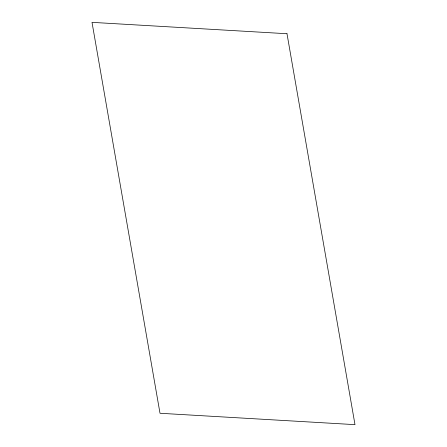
<?xml version="1.0" encoding="UTF-8"?>
<svg xmlns="http://www.w3.org/2000/svg" width="447" height="447" viewBox="0 0 447 447"><rect width="100%" height="100%" fill="white"/><g stroke="black" fill="none" stroke-linecap="round" stroke-linejoin="round"><path stroke-width="0.67" d="M286.996 33.732L92.009 22.35L160.004 413.268L354.991 424.65L286.996 33.732"/></g></svg>
